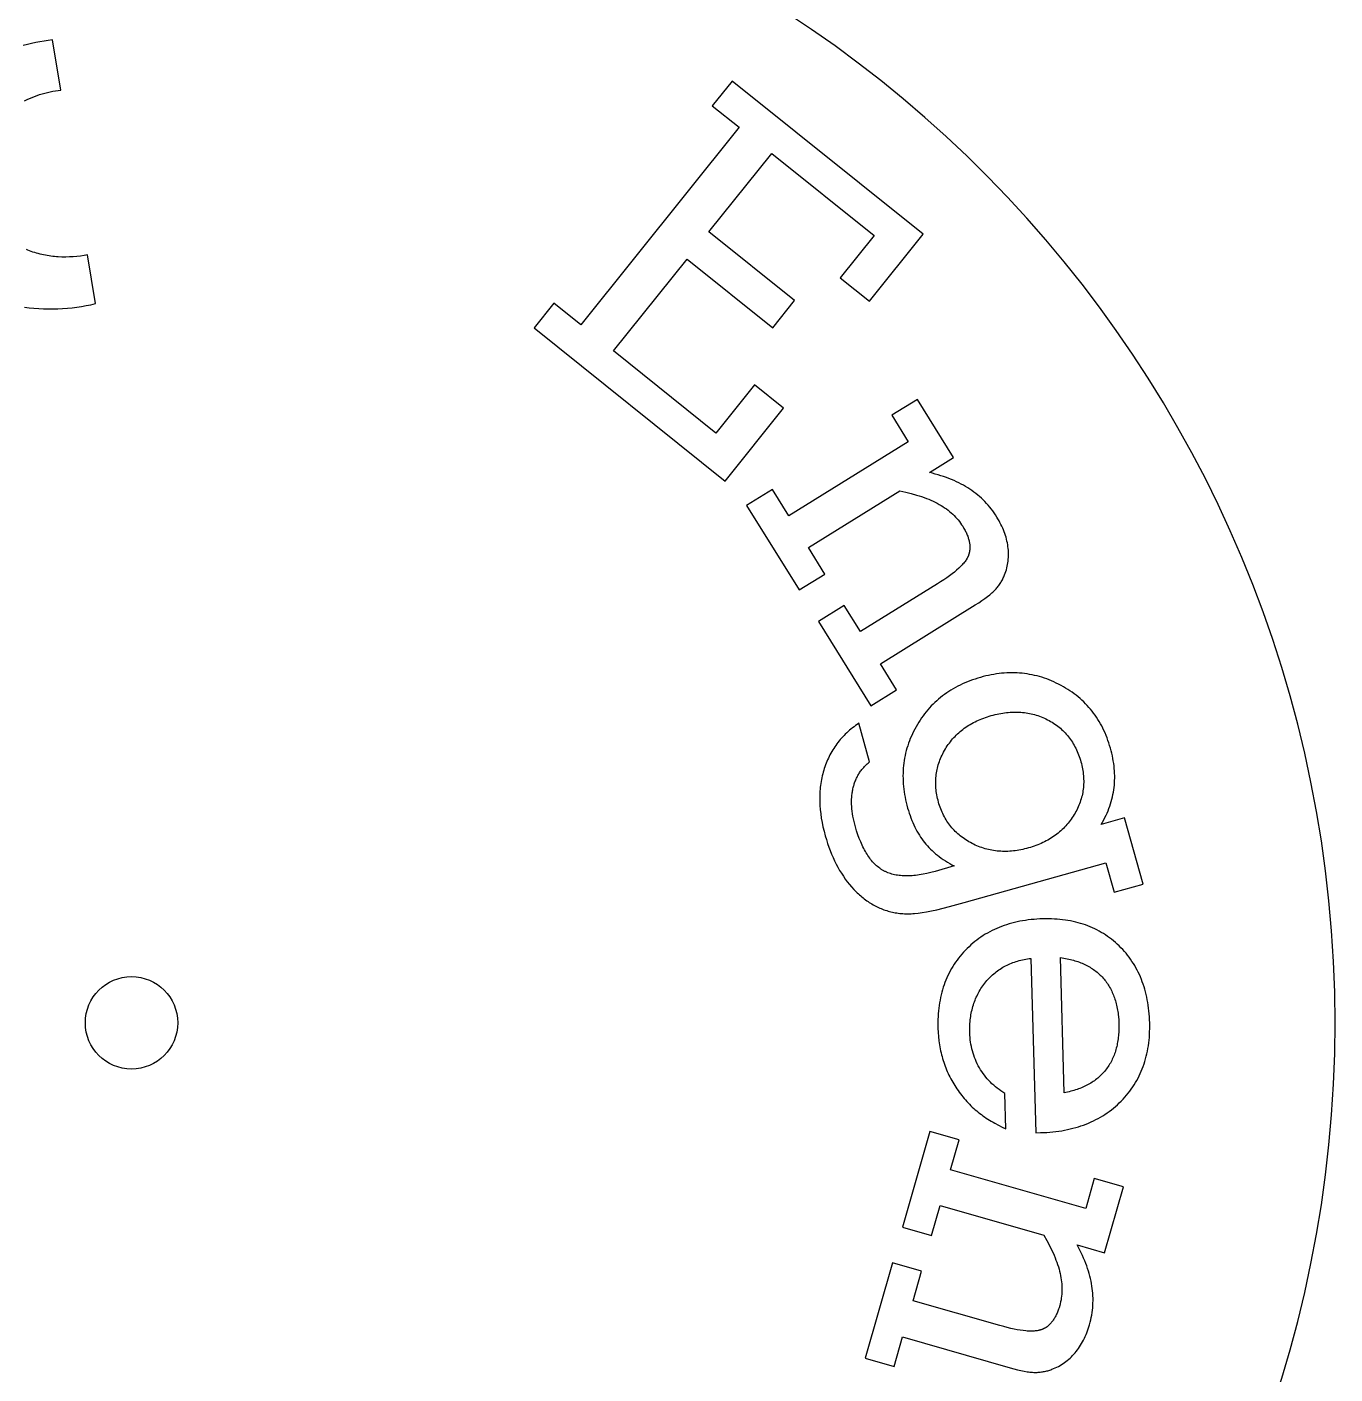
# Model space of a CAD drawing. Extents: x -2485 to -2143, y -68 to 535.
# Drawn here: x -2328.76 to -2282.02, y -31.33 to 16.78 of the extents above; entities that cross this region are included whole.
import ezdxf

# ---------------------------------------------------------------- set-up
doc = ezdxf.new("R2010")
doc.units = 0
doc.layers.add('Contorno', color=5, linetype='Continuous', true_color=0x0000ff)
doc.layers.add('Linha', color=1, linetype='Continuous')

msp = doc.modelspace()

# ---------------------------------------------------------------- linework, layer by layer
at = {"layer": 'Contorno'}
msp.add_circle((-2325.02, -18.785), 1.65, dxfattribs=at)
for start, end in [(90.6662, 269.3338), (270.6662, 89.3338)]:
    msp.add_arc((-2325.02, -18.785), 43, start, end, dxfattribs=at)
at = {"layer": 'Linha'}
for points in [[(-2328.839, 14.146), (-2328.752, 14.189), (-2328.663, 14.23), (-2328.574, 14.268), (-2328.484, 14.304), (-2328.393, 14.337), (-2328.302, 14.368), (-2328.21, 14.396), (-2328.117, 14.422), (-2328.023, 14.446), (-2327.93, 14.467), (-2327.835, 14.486), (-2327.741, 14.502), (-2327.646, 14.517), (-2327.55, 14.529), (-2327.844, 16.324), (-2327.994, 16.303), (-2328.144, 16.28), (-2328.294, 16.253), (-2328.442, 16.224), (-2328.591, 16.191), (-2328.739, 16.156), (-2328.886, 16.118)], [(-2299.698, 7.826), (-2298.658, 6.992), (-2296.741, 9.382), (-2303.561, 14.851), (-2304.27, 13.966), (-2303.314, 13.2), (-2308.97, 6.146), (-2309.926, 6.913), (-2310.63, 6.035), (-2303.81, 0.566), (-2301.721, 3.172), (-2302.761, 4.006), (-2304.146, 2.279), (-2307.804, 5.212), (-2305.173, 8.493), (-2302.112, 6.039), (-2301.336, 7.008), (-2304.396, 9.462), (-2302.148, 12.265), (-2298.49, 9.332), (-2299.698, 7.826)], [(-2328.846, 6.775), (-2328.676, 6.754), (-2328.505, 6.738), (-2328.334, 6.726), (-2328.163, 6.718), (-2327.992, 6.714), (-2327.821, 6.714), (-2327.65, 6.719), (-2327.48, 6.727), (-2327.31, 6.74), (-2327.14, 6.757), (-2326.971, 6.778), (-2326.803, 6.802), (-2326.635, 6.831), (-2326.468, 6.864), (-2326.303, 6.901), (-2326.588, 8.648), (-2326.717, 8.623), (-2326.846, 8.603), (-2326.976, 8.587), (-2327.108, 8.575), (-2327.239, 8.568), (-2327.371, 8.564), (-2327.504, 8.566), (-2327.636, 8.571), (-2327.702, 8.576), (-2327.768, 8.582), (-2327.834, 8.588), (-2327.9, 8.596), (-2327.965, 8.606), (-2328.03, 8.616), (-2328.095, 8.628), (-2328.16, 8.641), (-2328.225, 8.655), (-2328.289, 8.67), (-2328.353, 8.687), (-2328.417, 8.705), (-2328.48, 8.724), (-2328.542, 8.744), (-2328.605, 8.766), (-2328.667, 8.789), (-2328.719, 8.809), (-2328.77, 8.831)], [(-2295.378, 0.457), (-2295.461, 0.499), (-2295.547, 0.54), (-2295.634, 0.579), (-2295.723, 0.617), (-2295.815, 0.653), (-2295.908, 0.688), (-2296.004, 0.722), (-2296.102, 0.754), (-2296.202, 0.785), (-2296.304, 0.815), (-2296.408, 0.843), (-2296.514, 0.869), (-2295.648, 1.406), (-2296.936, 3.483), (-2297.854, 2.914), (-2297.269, 1.97), (-2301.54, -0.679), (-2302.125, 0.265), (-2303.043, -0.305), (-2301.17, -3.326), (-2300.252, -2.756), (-2300.837, -1.812), (-2297.569, 0.215), (-2297.36, 0.17), (-2297.16, 0.12), (-2296.97, 0.066), (-2296.879, 0.038), (-2296.79, 0.008), (-2296.704, -0.023), (-2296.62, -0.054), (-2296.538, -0.087), (-2296.459, -0.121), (-2296.382, -0.156), (-2296.307, -0.192), (-2296.235, -0.229), (-2296.165, -0.267), (-2296.098, -0.306), (-2296.032, -0.347), (-2295.969, -0.389), (-2295.907, -0.432), (-2295.848, -0.477), (-2295.79, -0.522), (-2295.734, -0.569), (-2295.681, -0.618), (-2295.629, -0.668), (-2295.579, -0.719), (-2295.532, -0.771), (-2295.486, -0.824), (-2295.442, -0.879), (-2295.4, -0.935), (-2295.361, -0.993), (-2295.323, -1.052), (-2295.279, -1.124), (-2295.259, -1.16), (-2295.24, -1.196), (-2295.222, -1.231), (-2295.205, -1.266), (-2295.188, -1.301), (-2295.173, -1.335), (-2295.159, -1.37), (-2295.146, -1.403), (-2295.134, -1.437), (-2295.123, -1.47), (-2295.113, -1.503), (-2295.104, -1.536), (-2295.095, -1.568), (-2295.088, -1.6), (-2295.082, -1.632), (-2295.077, -1.664), (-2295.073, -1.695), (-2295.07, -1.726), (-2295.068, -1.757), (-2295.067, -1.787), (-2295.067, -1.817), (-2295.068, -1.847), (-2295.07, -1.876), (-2295.071, -1.891), (-2295.073, -1.906), (-2295.075, -1.92), (-2295.077, -1.935), (-2295.079, -1.949), (-2295.082, -1.963), (-2295.085, -1.977), (-2295.088, -1.992), (-2295.091, -2.006), (-2295.095, -2.02), (-2295.099, -2.034), (-2295.103, -2.047), (-2295.107, -2.061), (-2295.112, -2.075), (-2295.117, -2.089), (-2295.122, -2.102), (-2295.128, -2.116), (-2295.134, -2.13), (-2295.141, -2.144), (-2295.148, -2.158), (-2295.155, -2.172), (-2295.163, -2.187), (-2295.171, -2.201), (-2295.179, -2.215), (-2295.198, -2.244), (-2295.217, -2.274), (-2295.239, -2.303), (-2295.262, -2.333), (-2295.286, -2.364), (-2295.313, -2.394), (-2295.34, -2.425), (-2295.37, -2.457), (-2295.401, -2.488), (-2295.433, -2.52), (-2295.467, -2.552), (-2295.54, -2.617), (-2295.619, -2.684), (-2295.705, -2.752), (-2295.797, -2.821), (-2295.895, -2.891), (-2296, -2.963), (-2296.111, -3.036), (-2296.228, -3.11), (-2298.976, -4.814), (-2299.553, -3.883), (-2300.471, -4.452), (-2298.606, -7.46), (-2297.688, -6.891), (-2298.265, -5.96), (-2294.873, -3.856), (-2294.752, -3.779), (-2294.64, -3.705), (-2294.537, -3.634), (-2294.443, -3.564), (-2294.358, -3.498), (-2294.318, -3.465), (-2294.281, -3.433), (-2294.246, -3.402), (-2294.214, -3.371), (-2294.183, -3.341), (-2294.155, -3.312), (-2294.129, -3.282), (-2294.103, -3.253), (-2294.078, -3.222), (-2294.054, -3.191), (-2294.03, -3.16), (-2294.008, -3.128), (-2293.986, -3.096), (-2293.965, -3.063), (-2293.945, -3.03), (-2293.925, -2.996), (-2293.907, -2.961), (-2293.889, -2.927), (-2293.872, -2.891), (-2293.856, -2.856), (-2293.84, -2.819), (-2293.825, -2.783), (-2293.803, -2.723), (-2293.782, -2.662), (-2293.763, -2.601), (-2293.747, -2.54), (-2293.732, -2.479), (-2293.72, -2.417), (-2293.709, -2.354), (-2293.701, -2.292), (-2293.694, -2.228), (-2293.69, -2.165), (-2293.687, -2.101), (-2293.687, -2.037), (-2293.689, -1.972), (-2293.693, -1.907), (-2293.698, -1.841), (-2293.706, -1.776), (-2293.716, -1.71), (-2293.728, -1.643), (-2293.742, -1.577), (-2293.758, -1.511), (-2293.776, -1.445), (-2293.795, -1.379), (-2293.817, -1.313), (-2293.841, -1.247), (-2293.867, -1.181), (-2293.895, -1.115), (-2293.925, -1.049), (-2293.957, -0.983), (-2293.991, -0.917), (-2294.026, -0.852), (-2294.064, -0.786), (-2294.104, -0.72), (-2294.152, -0.645), (-2294.201, -0.572), (-2294.252, -0.5), (-2294.305, -0.43), (-2294.36, -0.362), (-2294.416, -0.296), (-2294.473, -0.231), (-2294.533, -0.168), (-2294.594, -0.107), (-2294.657, -0.048), (-2294.721, 0.01), (-2294.787, 0.066), (-2294.855, 0.121), (-2294.924, 0.174), (-2294.995, 0.225), (-2295.068, 0.274), (-2295.142, 0.322), (-2295.219, 0.368), (-2295.298, 0.413), (-2295.378, 0.457)], [(-2297.226, -14.889), (-2297.165, -14.887), (-2297.104, -14.884), (-2297.041, -14.88), (-2296.913, -14.867), (-2296.845, -14.859), (-2296.773, -14.848), (-2296.615, -14.821), (-2296.438, -14.787), (-2296.242, -14.744), (-2295.794, -14.634), (-2295.271, -14.492), (-2290.213, -13.065), (-2289.915, -14.12), (-2288.876, -13.827), (-2289.541, -11.467), (-2290.374, -11.702), (-2290.328, -11.62), (-2290.284, -11.538), (-2290.242, -11.456), (-2290.203, -11.373), (-2290.166, -11.291), (-2290.131, -11.209), (-2290.099, -11.126), (-2290.069, -11.044), (-2290.042, -10.961), (-2290.016, -10.879), (-2289.994, -10.796), (-2289.973, -10.713), (-2289.955, -10.631), (-2289.939, -10.548), (-2289.926, -10.465), (-2289.915, -10.382), (-2289.906, -10.299), (-2289.899, -10.215), (-2289.895, -10.131), (-2289.893, -10.046), (-2289.893, -9.96), (-2289.896, -9.873), (-2289.9, -9.786), (-2289.907, -9.699), (-2289.917, -9.61), (-2289.928, -9.521), (-2289.942, -9.432), (-2289.958, -9.341), (-2289.976, -9.251), (-2289.997, -9.159), (-2290.02, -9.067), (-2290.045, -8.974), (-2290.073, -8.88), (-2290.102, -8.787), (-2290.133, -8.696), (-2290.166, -8.607), (-2290.201, -8.519), (-2290.238, -8.433), (-2290.276, -8.348), (-2290.316, -8.265), (-2290.358, -8.183), (-2290.401, -8.103), (-2290.447, -8.024), (-2290.494, -7.947), (-2290.543, -7.872), (-2290.594, -7.798), (-2290.646, -7.725), (-2290.701, -7.655), (-2290.757, -7.585), (-2290.815, -7.518), (-2290.874, -7.452), (-2290.936, -7.387), (-2290.999, -7.324), (-2291.064, -7.263), (-2291.13, -7.203), (-2291.199, -7.144), (-2291.269, -7.088), (-2291.341, -7.032), (-2291.415, -6.979), (-2291.491, -6.927), (-2291.568, -6.876), (-2291.647, -6.827), (-2291.728, -6.78), (-2291.811, -6.734), (-2291.895, -6.69), (-2291.979, -6.648), (-2292.064, -6.609), (-2292.149, -6.572), (-2292.234, -6.537), (-2292.32, -6.504), (-2292.406, -6.474), (-2292.493, -6.445), (-2292.58, -6.42), (-2292.667, -6.396), (-2292.755, -6.375), (-2292.843, -6.355), (-2292.932, -6.339), (-2293.021, -6.324), (-2293.11, -6.312), (-2293.2, -6.302), (-2293.29, -6.294), (-2293.38, -6.288), (-2293.471, -6.285), (-2293.563, -6.284), (-2293.654, -6.285), (-2293.747, -6.288), (-2293.839, -6.294), (-2293.932, -6.302), (-2294.025, -6.312), (-2294.119, -6.325), (-2294.213, -6.34), (-2294.308, -6.357), (-2294.403, -6.376), (-2294.498, -6.397), (-2294.594, -6.421), (-2294.69, -6.447), (-2294.786, -6.475), (-2294.881, -6.505), (-2294.975, -6.537), (-2295.066, -6.571), (-2295.156, -6.606), (-2295.245, -6.643), (-2295.332, -6.682), (-2295.417, -6.722), (-2295.501, -6.764), (-2295.583, -6.808), (-2295.664, -6.853), (-2295.743, -6.901), (-2295.82, -6.95), (-2295.896, -7.001), (-2295.97, -7.053), (-2296.043, -7.107), (-2296.114, -7.163), (-2296.184, -7.221), (-2296.252, -7.28), (-2296.318, -7.342), (-2296.383, -7.405), (-2296.446, -7.469), (-2296.508, -7.535), (-2296.568, -7.604), (-2296.626, -7.673), (-2296.683, -7.745), (-2296.738, -7.818), (-2296.792, -7.893), (-2296.844, -7.97), (-2296.894, -8.048), (-2296.943, -8.129), (-2296.991, -8.21), (-2297.036, -8.293), (-2297.079, -8.377), (-2297.12, -8.461), (-2297.158, -8.546), (-2297.195, -8.631), (-2297.228, -8.716), (-2297.26, -8.802), (-2297.289, -8.889), (-2297.316, -8.976), (-2297.34, -9.063), (-2297.362, -9.151), (-2297.382, -9.239), (-2297.4, -9.328), (-2297.415, -9.418), (-2297.428, -9.508), (-2297.438, -9.598), (-2297.446, -9.689), (-2297.452, -9.781), (-2297.456, -9.873), (-2297.457, -9.965), (-2297.456, -10.058), (-2297.453, -10.151), (-2297.447, -10.245), (-2297.439, -10.34), (-2297.428, -10.435), (-2297.416, -10.53), (-2297.401, -10.626), (-2297.383, -10.722), (-2297.364, -10.819), (-2297.342, -10.917), (-2297.317, -11.015), (-2297.291, -11.113), (-2297.264, -11.205), (-2297.235, -11.295), (-2297.206, -11.383), (-2297.174, -11.469), (-2297.142, -11.553), (-2297.108, -11.635), (-2297.072, -11.715), (-2297.035, -11.793), (-2296.997, -11.869), (-2296.957, -11.943), (-2296.916, -12.015), (-2296.873, -12.085), (-2296.829, -12.153), (-2296.784, -12.219), (-2296.737, -12.282), (-2296.689, -12.344), (-2296.639, -12.405), (-2296.586, -12.464), (-2296.532, -12.522), (-2296.475, -12.579), (-2296.416, -12.635), (-2296.355, -12.69), (-2296.292, -12.744), (-2296.227, -12.797), (-2296.159, -12.849), (-2296.089, -12.9), (-2296.017, -12.95), (-2295.943, -12.998), (-2295.867, -13.046), (-2295.788, -13.092), (-2295.707, -13.138), (-2295.624, -13.182), (-2296.31, -13.376), (-2296.458, -13.415), (-2296.602, -13.449), (-2296.742, -13.478), (-2296.877, -13.501), (-2296.943, -13.51), (-2297.008, -13.518), (-2297.072, -13.525), (-2297.135, -13.53), (-2297.196, -13.534), (-2297.257, -13.536), (-2297.317, -13.537), (-2297.375, -13.537), (-2297.433, -13.535), (-2297.489, -13.532), (-2297.545, -13.527), (-2297.599, -13.522), (-2297.652, -13.514), (-2297.704, -13.506), (-2297.755, -13.495), (-2297.805, -13.484), (-2297.854, -13.471), (-2297.902, -13.457), (-2297.949, -13.441), (-2297.994, -13.424), (-2298.017, -13.415), (-2298.039, -13.406), (-2298.061, -13.396), (-2298.083, -13.386), (-2298.104, -13.375), (-2298.125, -13.365), (-2298.146, -13.354), (-2298.167, -13.342), (-2298.187, -13.33), (-2298.207, -13.318), (-2298.227, -13.305), (-2298.247, -13.292), (-2298.287, -13.265), (-2298.325, -13.236), (-2298.363, -13.206), (-2298.401, -13.174), (-2298.438, -13.14), (-2298.474, -13.105), (-2298.509, -13.068), (-2298.544, -13.03), (-2298.579, -12.99), (-2298.612, -12.948), (-2298.646, -12.905), (-2298.678, -12.86), (-2298.71, -12.814), (-2298.741, -12.766), (-2298.772, -12.716), (-2298.802, -12.665), (-2298.831, -12.612), (-2298.86, -12.558), (-2298.888, -12.502), (-2298.915, -12.445), (-2298.942, -12.386), (-2298.968, -12.325), (-2299.019, -12.199), (-2299.067, -12.066), (-2299.113, -11.927), (-2299.156, -11.782), (-2299.182, -11.686), (-2299.205, -11.592), (-2299.225, -11.498), (-2299.243, -11.407), (-2299.258, -11.317), (-2299.271, -11.228), (-2299.28, -11.141), (-2299.287, -11.055), (-2299.291, -10.971), (-2299.293, -10.888), (-2299.292, -10.807), (-2299.288, -10.727), (-2299.285, -10.687), (-2299.281, -10.648), (-2299.277, -10.61), (-2299.272, -10.572), (-2299.266, -10.534), (-2299.26, -10.496), (-2299.252, -10.459), (-2299.245, -10.422), (-2299.236, -10.386), (-2299.227, -10.35), (-2299.218, -10.314), (-2299.207, -10.279), (-2299.196, -10.244), (-2299.184, -10.21), (-2299.172, -10.176), (-2299.159, -10.142), (-2299.145, -10.109), (-2299.131, -10.076), (-2299.116, -10.044), (-2299.1, -10.012), (-2299.084, -9.981), (-2299.067, -9.949), (-2299.049, -9.919), (-2299.031, -9.888), (-2299.012, -9.858), (-2298.993, -9.829), (-2298.972, -9.8), (-2298.951, -9.771), (-2298.93, -9.743), (-2298.908, -9.715), (-2298.885, -9.687), (-2298.861, -9.66), (-2298.837, -9.634), (-2298.812, -9.607), (-2298.786, -9.581), (-2298.76, -9.556), (-2298.733, -9.531), (-2298.706, -9.506), (-2298.678, -9.482), (-2298.649, -9.458), (-2299.036, -8.087), (-2299.094, -8.127), (-2299.151, -8.167), (-2299.207, -8.209), (-2299.262, -8.251), (-2299.315, -8.294), (-2299.367, -8.338), (-2299.418, -8.383), (-2299.468, -8.429), (-2299.517, -8.475), (-2299.564, -8.522), (-2299.61, -8.57), (-2299.655, -8.619), (-2299.698, -8.669), (-2299.74, -8.719), (-2299.781, -8.77), (-2299.821, -8.823), (-2299.86, -8.875), (-2299.897, -8.929), (-2299.933, -8.984), (-2299.968, -9.039), (-2300.002, -9.095), (-2300.034, -9.152), (-2300.065, -9.21), (-2300.095, -9.268), (-2300.124, -9.328), (-2300.151, -9.388), (-2300.177, -9.449), (-2300.202, -9.51), (-2300.226, -9.573), (-2300.248, -9.636), (-2300.27, -9.701), (-2300.29, -9.766), (-2300.308, -9.831), (-2300.326, -9.897), (-2300.342, -9.964), (-2300.357, -10.031), (-2300.37, -10.099), (-2300.382, -10.167), (-2300.393, -10.235), (-2300.402, -10.304), (-2300.411, -10.374), (-2300.417, -10.444), (-2300.423, -10.514), (-2300.427, -10.585), (-2300.43, -10.656), (-2300.432, -10.728), (-2300.432, -10.8), (-2300.431, -10.873), (-2300.429, -10.946), (-2300.425, -11.02), (-2300.414, -11.169), (-2300.397, -11.32), (-2300.375, -11.473), (-2300.348, -11.627), (-2300.316, -11.784), (-2300.278, -11.942), (-2300.236, -12.103), (-2300.195, -12.24), (-2300.152, -12.375), (-2300.107, -12.506), (-2300.059, -12.634), (-2300.009, -12.76), (-2299.956, -12.882), (-2299.901, -13.001), (-2299.843, -13.116), (-2299.783, -13.229), (-2299.721, -13.339), (-2299.656, -13.445), (-2299.588, -13.548), (-2299.518, -13.649), (-2299.446, -13.746), (-2299.371, -13.84), (-2299.294, -13.931), (-2299.215, -14.018), (-2299.134, -14.101), (-2299.093, -14.141), (-2299.052, -14.18), (-2299.01, -14.218), (-2298.968, -14.255), (-2298.925, -14.291), (-2298.882, -14.326), (-2298.839, -14.36), (-2298.795, -14.393), (-2298.75, -14.424), (-2298.706, -14.455), (-2298.661, -14.485), (-2298.615, -14.513), (-2298.57, -14.541), (-2298.523, -14.568), (-2298.477, -14.593), (-2298.43, -14.618), (-2298.382, -14.641), (-2298.334, -14.664), (-2298.286, -14.685), (-2298.238, -14.706), (-2298.188, -14.725), (-2298.139, -14.744), (-2298.089, -14.761), (-2298.039, -14.777), (-2297.988, -14.793), (-2297.937, -14.807), (-2297.886, -14.82), (-2297.834, -14.832), (-2297.783, -14.844), (-2297.732, -14.854), (-2297.679, -14.862), (-2297.626, -14.87), (-2297.572, -14.876), (-2297.517, -14.881), (-2297.46, -14.885), (-2297.403, -14.888), (-2297.345, -14.89), (-2297.286, -14.89), (-2297.226, -14.889)], [(-2293.903, -12.661), (-2293.967, -12.658), (-2294.03, -12.654), (-2294.093, -12.649), (-2294.156, -12.641), (-2294.218, -12.632), (-2294.28, -12.622), (-2294.341, -12.61), (-2294.402, -12.597), (-2294.463, -12.582), (-2294.523, -12.566), (-2294.583, -12.548), (-2294.642, -12.528), (-2294.701, -12.507), (-2294.76, -12.485), (-2294.819, -12.46), (-2294.876, -12.435), (-2294.934, -12.408), (-2294.991, -12.379), (-2295.048, -12.349), (-2295.103, -12.318), (-2295.157, -12.286), (-2295.21, -12.253), (-2295.261, -12.219), (-2295.312, -12.183), (-2295.361, -12.147), (-2295.409, -12.11), (-2295.455, -12.071), (-2295.501, -12.032), (-2295.545, -11.992), (-2295.588, -11.95), (-2295.629, -11.907), (-2295.67, -11.864), (-2295.709, -11.819), (-2295.747, -11.773), (-2295.784, -11.726), (-2295.82, -11.679), (-2295.854, -11.63), (-2295.887, -11.58), (-2295.919, -11.529), (-2295.95, -11.477), (-2295.979, -11.423), (-2296.007, -11.369), (-2296.034, -11.314), (-2296.06, -11.258), (-2296.085, -11.2), (-2296.108, -11.142), (-2296.13, -11.083), (-2296.151, -11.022), (-2296.171, -10.96), (-2296.189, -10.898), (-2296.206, -10.835), (-2296.222, -10.772), (-2296.235, -10.71), (-2296.248, -10.647), (-2296.258, -10.585), (-2296.267, -10.524), (-2296.275, -10.462), (-2296.281, -10.401), (-2296.285, -10.34), (-2296.288, -10.279), (-2296.289, -10.218), (-2296.288, -10.158), (-2296.286, -10.098), (-2296.282, -10.038), (-2296.277, -9.979), (-2296.27, -9.92), (-2296.261, -9.861), (-2296.251, -9.802), (-2296.24, -9.743), (-2296.226, -9.685), (-2296.212, -9.627), (-2296.195, -9.569), (-2296.177, -9.512), (-2296.157, -9.455), (-2296.136, -9.398), (-2296.113, -9.341), (-2296.089, -9.284), (-2296.063, -9.228), (-2296.035, -9.172), (-2296.006, -9.116), (-2295.975, -9.061), (-2295.943, -9.005), (-2295.909, -8.951), (-2295.874, -8.897), (-2295.838, -8.845), (-2295.801, -8.794), (-2295.763, -8.744), (-2295.723, -8.695), (-2295.683, -8.647), (-2295.641, -8.6), (-2295.598, -8.554), (-2295.554, -8.51), (-2295.509, -8.466), (-2295.463, -8.424), (-2295.416, -8.383), (-2295.368, -8.343), (-2295.318, -8.304), (-2295.268, -8.266), (-2295.216, -8.229), (-2295.163, -8.193), (-2295.109, -8.159), (-2295.054, -8.125), (-2294.998, -8.093), (-2294.94, -8.062), (-2294.882, -8.032), (-2294.822, -8.003), (-2294.762, -7.975), (-2294.7, -7.948), (-2294.637, -7.923), (-2294.573, -7.898), (-2294.508, -7.875), (-2294.441, -7.853), (-2294.374, -7.831), (-2294.305, -7.811), (-2294.236, -7.792), (-2294.167, -7.775), (-2294.098, -7.759), (-2294.03, -7.745), (-2293.963, -7.732), (-2293.895, -7.721), (-2293.828, -7.711), (-2293.762, -7.703), (-2293.696, -7.696), (-2293.63, -7.691), (-2293.565, -7.687), (-2293.5, -7.685), (-2293.436, -7.684), (-2293.372, -7.685), (-2293.309, -7.688), (-2293.245, -7.692), (-2293.183, -7.697), (-2293.121, -7.704), (-2293.059, -7.712), (-2292.997, -7.722), (-2292.936, -7.734), (-2292.876, -7.747), (-2292.816, -7.761), (-2292.756, -7.777), (-2292.697, -7.795), (-2292.638, -7.814), (-2292.579, -7.835), (-2292.521, -7.857), (-2292.463, -7.88), (-2292.406, -7.906), (-2292.349, -7.932), (-2292.293, -7.96), (-2292.237, -7.99), (-2292.183, -8.02), (-2292.13, -8.052), (-2292.078, -8.085), (-2292.027, -8.119), (-2291.977, -8.154), (-2291.929, -8.191), (-2291.882, -8.228), (-2291.835, -8.266), (-2291.79, -8.306), (-2291.747, -8.347), (-2291.704, -8.389), (-2291.663, -8.432), (-2291.623, -8.476), (-2291.584, -8.521), (-2291.546, -8.568), (-2291.509, -8.615), (-2291.474, -8.664), (-2291.439, -8.713), (-2291.406, -8.764), (-2291.374, -8.816), (-2291.343, -8.87), (-2291.314, -8.924), (-2291.286, -8.979), (-2291.258, -9.036), (-2291.232, -9.093), (-2291.208, -9.152), (-2291.184, -9.212), (-2291.161, -9.273), (-2291.14, -9.335), (-2291.12, -9.399), (-2291.101, -9.463), (-2291.084, -9.526), (-2291.069, -9.589), (-2291.055, -9.651), (-2291.043, -9.714), (-2291.032, -9.776), (-2291.023, -9.837), (-2291.015, -9.899), (-2291.009, -9.96), (-2291.005, -10.021), (-2291.002, -10.081), (-2291.001, -10.142), (-2291.001, -10.202), (-2291.003, -10.262), (-2291.007, -10.321), (-2291.012, -10.381), (-2291.019, -10.44), (-2291.027, -10.499), (-2291.037, -10.557), (-2291.048, -10.616), (-2291.061, -10.674), (-2291.076, -10.731), (-2291.092, -10.789), (-2291.11, -10.846), (-2291.129, -10.903), (-2291.15, -10.96), (-2291.173, -11.016), (-2291.197, -11.073), (-2291.223, -11.129), (-2291.25, -11.184), (-2291.279, -11.24), (-2291.309, -11.295), (-2291.341, -11.35), (-2291.375, -11.404), (-2291.409, -11.457), (-2291.445, -11.509), (-2291.482, -11.56), (-2291.519, -11.61), (-2291.559, -11.659), (-2291.599, -11.706), (-2291.64, -11.753), (-2291.683, -11.798), (-2291.726, -11.842), (-2291.771, -11.886), (-2291.817, -11.928), (-2291.864, -11.969), (-2291.912, -12.009), (-2291.961, -12.047), (-2292.012, -12.085), (-2292.063, -12.122), (-2292.116, -12.157), (-2292.17, -12.191), (-2292.224, -12.225), (-2292.281, -12.257), (-2292.338, -12.288), (-2292.396, -12.318), (-2292.456, -12.347), (-2292.516, -12.375), (-2292.578, -12.401), (-2292.641, -12.427), (-2292.705, -12.451), (-2292.77, -12.475), (-2292.836, -12.497), (-2292.904, -12.518), (-2292.972, -12.538), (-2293.041, -12.557), (-2293.11, -12.574), (-2293.178, -12.59), (-2293.246, -12.604), (-2293.313, -12.616), (-2293.38, -12.628), (-2293.447, -12.637), (-2293.513, -12.645), (-2293.579, -12.652), (-2293.645, -12.657), (-2293.71, -12.66), (-2293.775, -12.662), (-2293.839, -12.662), (-2293.903, -12.661)], [(-2293.887, -21.265), (-2293.957, -21.219), (-2294.025, -21.171), (-2294.091, -21.121), (-2294.155, -21.069), (-2294.217, -21.016), (-2294.277, -20.961), (-2294.335, -20.904), (-2294.391, -20.845), (-2294.445, -20.785), (-2294.497, -20.723), (-2294.547, -20.66), (-2294.595, -20.595), (-2294.64, -20.528), (-2294.684, -20.459), (-2294.726, -20.389), (-2294.766, -20.317), (-2294.803, -20.245), (-2294.838, -20.171), (-2294.87, -20.097), (-2294.9, -20.022), (-2294.928, -19.946), (-2294.953, -19.869), (-2294.975, -19.791), (-2294.996, -19.712), (-2295.014, -19.633), (-2295.029, -19.553), (-2295.043, -19.471), (-2295.053, -19.389), (-2295.062, -19.306), (-2295.068, -19.222), (-2295.071, -19.137), (-2295.072, -19.07), (-2295.072, -19.004), (-2295.071, -18.938), (-2295.069, -18.873), (-2295.065, -18.808), (-2295.06, -18.745), (-2295.054, -18.682), (-2295.046, -18.619), (-2295.038, -18.557), (-2295.028, -18.496), (-2295.017, -18.436), (-2295.004, -18.376), (-2294.991, -18.317), (-2294.976, -18.259), (-2294.96, -18.201), (-2294.942, -18.144), (-2294.924, -18.088), (-2294.904, -18.032), (-2294.883, -17.977), (-2294.861, -17.923), (-2294.837, -17.869), (-2294.812, -17.816), (-2294.786, -17.764), (-2294.759, -17.713), (-2294.731, -17.662), (-2294.701, -17.611), (-2294.67, -17.562), (-2294.638, -17.513), (-2294.604, -17.465), (-2294.57, -17.417), (-2294.534, -17.37), (-2294.497, -17.324), (-2294.459, -17.279), (-2294.42, -17.235), (-2294.38, -17.192), (-2294.339, -17.151), (-2294.298, -17.11), (-2294.256, -17.071), (-2294.213, -17.033), (-2294.169, -16.997), (-2294.125, -16.961), (-2294.079, -16.927), (-2294.033, -16.894), (-2293.987, -16.863), (-2293.939, -16.832), (-2293.89, -16.803), (-2293.841, -16.775), (-2293.791, -16.748), (-2293.74, -16.723), (-2293.689, -16.698), (-2293.636, -16.675), (-2293.583, -16.653), (-2293.529, -16.632), (-2293.475, -16.613), (-2293.419, -16.595), (-2293.363, -16.578), (-2293.306, -16.562), (-2293.248, -16.548), (-2293.189, -16.534), (-2293.129, -16.522), (-2293.069, -16.511), (-2293.008, -16.502), (-2292.946, -16.493), (-2292.884, -16.486), (-2292.711, -22.713), (-2292.543, -22.708), (-2292.43, -22.704), (-2292.319, -22.698), (-2292.209, -22.69), (-2292.101, -22.679), (-2291.994, -22.667), (-2291.888, -22.653), (-2291.784, -22.637), (-2291.682, -22.619), (-2291.581, -22.598), (-2291.481, -22.576), (-2291.383, -22.552), (-2291.287, -22.526), (-2291.192, -22.497), (-2291.098, -22.467), (-2291.006, -22.435), (-2290.915, -22.4), (-2290.825, -22.364), (-2290.738, -22.326), (-2290.651, -22.286), (-2290.566, -22.243), (-2290.483, -22.199), (-2290.401, -22.152), (-2290.32, -22.104), (-2290.241, -22.054), (-2290.164, -22.001), (-2290.088, -21.947), (-2290.013, -21.891), (-2289.94, -21.832), (-2289.868, -21.772), (-2289.798, -21.709), (-2289.729, -21.645), (-2289.661, -21.578), (-2289.596, -21.51), (-2289.533, -21.441), (-2289.471, -21.37), (-2289.412, -21.298), (-2289.355, -21.225), (-2289.301, -21.151), (-2289.248, -21.076), (-2289.198, -20.999), (-2289.15, -20.921), (-2289.104, -20.841), (-2289.06, -20.761), (-2289.018, -20.679), (-2288.979, -20.596), (-2288.942, -20.512), (-2288.907, -20.426), (-2288.874, -20.34), (-2288.843, -20.252), (-2288.814, -20.163), (-2288.788, -20.072), (-2288.764, -19.98), (-2288.742, -19.887), (-2288.722, -19.793), (-2288.704, -19.698), (-2288.689, -19.601), (-2288.675, -19.503), (-2288.664, -19.404), (-2288.655, -19.304), (-2288.648, -19.202), (-2288.644, -19.099), (-2288.641, -18.995), (-2288.641, -18.89), (-2288.643, -18.783), (-2288.647, -18.676), (-2288.653, -18.57), (-2288.661, -18.465), (-2288.67, -18.362), (-2288.682, -18.26), (-2288.696, -18.159), (-2288.711, -18.06), (-2288.729, -17.963), (-2288.749, -17.866), (-2288.77, -17.771), (-2288.793, -17.678), (-2288.819, -17.586), (-2288.846, -17.495), (-2288.875, -17.406), (-2288.906, -17.318), (-2288.94, -17.232), (-2288.975, -17.147), (-2289.012, -17.063), (-2289.051, -16.981), (-2289.092, -16.9), (-2289.134, -16.82), (-2289.179, -16.742), (-2289.226, -16.666), (-2289.275, -16.59), (-2289.325, -16.517), (-2289.378, -16.444), (-2289.433, -16.373), (-2289.489, -16.303), (-2289.547, -16.235), (-2289.608, -16.168), (-2289.67, -16.103), (-2289.734, -16.039), (-2289.8, -15.977), (-2289.867, -15.916), (-2289.936, -15.858), (-2290.005, -15.802), (-2290.076, -15.748), (-2290.148, -15.696), (-2290.221, -15.646), (-2290.296, -15.598), (-2290.371, -15.553), (-2290.448, -15.509), (-2290.527, -15.467), (-2290.606, -15.428), (-2290.687, -15.39), (-2290.769, -15.355), (-2290.852, -15.322), (-2290.936, -15.29), (-2291.022, -15.261), (-2291.109, -15.234), (-2291.197, -15.209), (-2291.286, -15.186), (-2291.377, -15.165), (-2291.469, -15.146), (-2291.562, -15.13), (-2291.656, -15.115), (-2291.752, -15.102), (-2291.848, -15.092), (-2291.947, -15.083), (-2292.046, -15.077), (-2292.146, -15.072), (-2292.248, -15.07), (-2292.351, -15.07), (-2292.455, -15.072), (-2292.564, -15.076), (-2292.671, -15.082), (-2292.776, -15.09), (-2292.88, -15.1), (-2292.983, -15.112), (-2293.085, -15.126), (-2293.185, -15.142), (-2293.283, -15.16), (-2293.381, -15.18), (-2293.476, -15.202), (-2293.571, -15.226), (-2293.664, -15.252), (-2293.755, -15.28), (-2293.846, -15.311), (-2293.934, -15.343), (-2294.022, -15.377), (-2294.108, -15.413), (-2294.192, -15.451), (-2294.276, -15.491), (-2294.357, -15.533), (-2294.438, -15.577), (-2294.517, -15.623), (-2294.594, -15.672), (-2294.67, -15.722), (-2294.745, -15.774), (-2294.819, -15.828), (-2294.891, -15.884), (-2294.961, -15.942), (-2295.03, -16.002), (-2295.098, -16.065), (-2295.164, -16.129), (-2295.229, -16.195), (-2295.292, -16.263), (-2295.354, -16.332), (-2295.413, -16.402), (-2295.469, -16.473), (-2295.524, -16.546), (-2295.577, -16.62), (-2295.628, -16.695), (-2295.676, -16.772), (-2295.722, -16.849), (-2295.767, -16.928), (-2295.809, -17.009), (-2295.849, -17.09), (-2295.887, -17.173), (-2295.923, -17.256), (-2295.957, -17.341), (-2295.988, -17.428), (-2296.018, -17.515), (-2296.045, -17.604), (-2296.071, -17.694), (-2296.094, -17.786), (-2296.115, -17.878), (-2296.134, -17.972), (-2296.152, -18.067), (-2296.166, -18.163), (-2296.179, -18.26), (-2296.19, -18.359), (-2296.198, -18.459), (-2296.205, -18.56), (-2296.209, -18.663), (-2296.212, -18.766), (-2296.212, -18.871), (-2296.21, -18.977), (-2296.203, -19.129), (-2296.192, -19.278), (-2296.176, -19.425), (-2296.155, -19.57), (-2296.142, -19.641), (-2296.129, -19.712), (-2296.114, -19.783), (-2296.098, -19.853), (-2296.081, -19.923), (-2296.063, -19.992), (-2296.044, -20.061), (-2296.023, -20.129), (-2296.001, -20.196), (-2295.978, -20.263), (-2295.954, -20.33), (-2295.928, -20.396), (-2295.901, -20.461), (-2295.874, -20.526), (-2295.845, -20.59), (-2295.814, -20.654), (-2295.783, -20.718), (-2295.75, -20.781), (-2295.716, -20.843), (-2295.681, -20.905), (-2295.645, -20.966), (-2295.608, -21.027), (-2295.569, -21.087), (-2295.529, -21.147), (-2295.488, -21.206), (-2295.446, -21.264), (-2295.404, -21.321), (-2295.36, -21.377), (-2295.316, -21.432), (-2295.27, -21.487), (-2295.224, -21.54), (-2295.177, -21.592), (-2295.129, -21.644), (-2295.08, -21.694), (-2295.03, -21.744), (-2294.98, -21.792), (-2294.928, -21.84), (-2294.876, -21.887), (-2294.823, -21.933), (-2294.768, -21.977), (-2294.713, -22.021), (-2294.657, -22.064), (-2294.6, -22.106), (-2294.543, -22.147), (-2294.484, -22.187), (-2294.425, -22.227), (-2294.364, -22.265), (-2294.303, -22.302), (-2294.241, -22.338), (-2294.178, -22.374), (-2294.049, -22.442), (-2293.916, -22.506), (-2293.781, -22.566), (-2293.815, -21.31), (-2293.887, -21.265)], [(-2291.834, -16.457), (-2291.712, -16.475), (-2291.652, -16.485), (-2291.593, -16.496), (-2291.535, -16.508), (-2291.478, -16.521), (-2291.422, -16.535), (-2291.367, -16.55), (-2291.312, -16.566), (-2291.259, -16.582), (-2291.206, -16.6), (-2291.155, -16.619), (-2291.104, -16.638), (-2291.054, -16.659), (-2291.005, -16.68), (-2290.957, -16.702), (-2290.909, -16.725), (-2290.863, -16.75), (-2290.818, -16.775), (-2290.773, -16.801), (-2290.729, -16.828), (-2290.687, -16.855), (-2290.645, -16.884), (-2290.604, -16.914), (-2290.564, -16.945), (-2290.524, -16.976), (-2290.486, -17.009), (-2290.449, -17.042), (-2290.412, -17.077), (-2290.377, -17.112), (-2290.342, -17.148), (-2290.308, -17.185), (-2290.275, -17.223), (-2290.243, -17.262), (-2290.212, -17.302), (-2290.182, -17.342), (-2290.154, -17.384), (-2290.126, -17.426), (-2290.099, -17.469), (-2290.073, -17.513), (-2290.048, -17.558), (-2290.024, -17.603), (-2290.001, -17.649), (-2289.979, -17.697), (-2289.958, -17.745), (-2289.938, -17.793), (-2289.919, -17.843), (-2289.9, -17.893), (-2289.883, -17.945), (-2289.867, -17.997), (-2289.852, -18.05), (-2289.838, -18.104), (-2289.825, -18.158), (-2289.813, -18.214), (-2289.802, -18.27), (-2289.791, -18.327), (-2289.782, -18.385), (-2289.774, -18.444), (-2289.767, -18.503), (-2289.761, -18.564), (-2289.751, -18.687), (-2289.746, -18.814), (-2289.744, -18.94), (-2289.747, -19.064), (-2289.75, -19.125), (-2289.754, -19.185), (-2289.758, -19.244), (-2289.764, -19.302), (-2289.771, -19.36), (-2289.779, -19.417), (-2289.789, -19.473), (-2289.799, -19.528), (-2289.81, -19.582), (-2289.822, -19.636), (-2289.835, -19.689), (-2289.849, -19.741), (-2289.865, -19.793), (-2289.881, -19.843), (-2289.898, -19.893), (-2289.916, -19.942), (-2289.936, -19.99), (-2289.956, -20.038), (-2289.978, -20.085), (-2290, -20.131), (-2290.024, -20.176), (-2290.048, -20.22), (-2290.074, -20.264), (-2290.1, -20.307), (-2290.128, -20.349), (-2290.157, -20.39), (-2290.186, -20.431), (-2290.217, -20.471), (-2290.249, -20.51), (-2290.281, -20.548), (-2290.315, -20.585), (-2290.35, -20.621), (-2290.385, -20.657), (-2290.422, -20.692), (-2290.459, -20.725), (-2290.497, -20.758), (-2290.537, -20.79), (-2290.577, -20.821), (-2290.618, -20.851), (-2290.66, -20.881), (-2290.703, -20.909), (-2290.747, -20.937), (-2290.792, -20.963), (-2290.838, -20.989), (-2290.885, -21.014), (-2290.933, -21.038), (-2290.981, -21.061), (-2291.031, -21.083), (-2291.082, -21.105), (-2291.133, -21.125), (-2291.186, -21.145), (-2291.239, -21.164), (-2291.293, -21.182), (-2291.349, -21.199), (-2291.405, -21.215), (-2291.462, -21.23), (-2291.521, -21.244), (-2291.58, -21.258), (-2291.701, -21.282), (-2291.834, -16.457)], [(-2297.471, -26.085), (-2296.433, -26.382), (-2296.127, -25.314), (-2292.429, -26.373), (-2292.322, -26.558), (-2292.225, -26.739), (-2292.137, -26.916), (-2292.097, -27.003), (-2292.059, -27.088), (-2292.024, -27.173), (-2291.991, -27.257), (-2291.96, -27.339), (-2291.932, -27.421), (-2291.906, -27.501), (-2291.883, -27.58), (-2291.862, -27.659), (-2291.843, -27.736), (-2291.827, -27.812), (-2291.813, -27.888), (-2291.802, -27.963), (-2291.792, -28.038), (-2291.785, -28.112), (-2291.78, -28.185), (-2291.778, -28.258), (-2291.778, -28.331), (-2291.78, -28.402), (-2291.784, -28.473), (-2291.791, -28.544), (-2291.8, -28.614), (-2291.811, -28.683), (-2291.824, -28.752), (-2291.84, -28.82), (-2291.858, -28.887), (-2291.883, -28.968), (-2291.896, -29.007), (-2291.909, -29.045), (-2291.923, -29.083), (-2291.938, -29.119), (-2291.953, -29.154), (-2291.968, -29.189), (-2291.984, -29.222), (-2292, -29.254), (-2292.017, -29.286), (-2292.034, -29.317), (-2292.051, -29.346), (-2292.07, -29.375), (-2292.088, -29.403), (-2292.107, -29.43), (-2292.127, -29.456), (-2292.147, -29.48), (-2292.167, -29.504), (-2292.188, -29.528), (-2292.209, -29.55), (-2292.231, -29.571), (-2292.253, -29.591), (-2292.276, -29.61), (-2292.299, -29.629), (-2292.311, -29.638), (-2292.323, -29.646), (-2292.335, -29.655), (-2292.347, -29.663), (-2292.359, -29.671), (-2292.371, -29.678), (-2292.384, -29.686), (-2292.397, -29.693), (-2292.409, -29.7), (-2292.422, -29.706), (-2292.435, -29.713), (-2292.448, -29.719), (-2292.461, -29.725), (-2292.474, -29.731), (-2292.488, -29.736), (-2292.502, -29.742), (-2292.516, -29.747), (-2292.53, -29.752), (-2292.545, -29.756), (-2292.56, -29.76), (-2292.576, -29.765), (-2292.591, -29.768), (-2292.607, -29.772), (-2292.624, -29.775), (-2292.658, -29.781), (-2292.693, -29.786), (-2292.729, -29.791), (-2292.767, -29.794), (-2292.806, -29.796), (-2292.846, -29.797), (-2292.887, -29.797), (-2292.93, -29.796), (-2292.974, -29.795), (-2293.02, -29.792), (-2293.067, -29.788), (-2293.164, -29.778), (-2293.267, -29.764), (-2293.374, -29.747), (-2293.487, -29.725), (-2293.605, -29.699), (-2293.729, -29.67), (-2293.857, -29.637), (-2293.991, -29.6), (-2297.099, -28.71), (-2296.798, -27.656), (-2297.836, -27.359), (-2298.81, -30.762), (-2297.772, -31.059), (-2297.47, -30.006), (-2293.633, -31.105), (-2293.495, -31.143), (-2293.365, -31.176), (-2293.242, -31.204), (-2293.128, -31.227), (-2293.021, -31.246), (-2292.971, -31.253), (-2292.922, -31.259), (-2292.876, -31.264), (-2292.831, -31.267), (-2292.788, -31.269), (-2292.748, -31.27), (-2292.708, -31.27), (-2292.669, -31.269), (-2292.629, -31.268), (-2292.59, -31.265), (-2292.551, -31.261), (-2292.513, -31.256), (-2292.474, -31.251), (-2292.435, -31.244), (-2292.397, -31.237), (-2292.359, -31.229), (-2292.321, -31.219), (-2292.283, -31.209), (-2292.246, -31.198), (-2292.209, -31.186), (-2292.171, -31.173), (-2292.134, -31.159), (-2292.074, -31.136), (-2292.016, -31.11), (-2291.958, -31.083), (-2291.902, -31.055), (-2291.846, -31.024), (-2291.792, -30.992), (-2291.739, -30.958), (-2291.687, -30.922), (-2291.636, -30.884), (-2291.586, -30.845), (-2291.537, -30.803), (-2291.489, -30.76), (-2291.442, -30.716), (-2291.396, -30.669), (-2291.352, -30.621), (-2291.308, -30.571), (-2291.266, -30.519), (-2291.225, -30.466), (-2291.185, -30.411), (-2291.147, -30.355), (-2291.11, -30.298), (-2291.075, -30.239), (-2291.041, -30.178), (-2291.008, -30.116), (-2290.976, -30.052), (-2290.946, -29.988), (-2290.917, -29.921), (-2290.89, -29.853), (-2290.864, -29.784), (-2290.839, -29.713), (-2290.816, -29.64), (-2290.794, -29.567), (-2290.77, -29.481), (-2290.749, -29.395), (-2290.731, -29.309), (-2290.715, -29.223), (-2290.701, -29.137), (-2290.689, -29.051), (-2290.68, -28.965), (-2290.673, -28.879), (-2290.669, -28.792), (-2290.667, -28.706), (-2290.667, -28.619), (-2290.67, -28.533), (-2290.675, -28.446), (-2290.683, -28.359), (-2290.693, -28.272), (-2290.705, -28.185), (-2290.72, -28.098), (-2290.737, -28.01), (-2290.756, -27.922), (-2290.778, -27.832), (-2290.803, -27.743), (-2290.83, -27.652), (-2290.86, -27.561), (-2290.891, -27.47), (-2290.926, -27.377), (-2290.963, -27.284), (-2291.002, -27.191), (-2291.044, -27.097), (-2291.088, -27.002), (-2291.135, -26.907), (-2291.184, -26.811), (-2291.236, -26.714), (-2290.257, -26.995), (-2289.584, -24.645), (-2290.622, -24.348), (-2290.928, -25.416), (-2295.76, -24.032), (-2295.454, -22.964), (-2296.493, -22.667), (-2297.471, -26.085)]]:
    msp.add_lwpolyline(points, dxfattribs=at)

doc.saveas('drawing.dxf')
